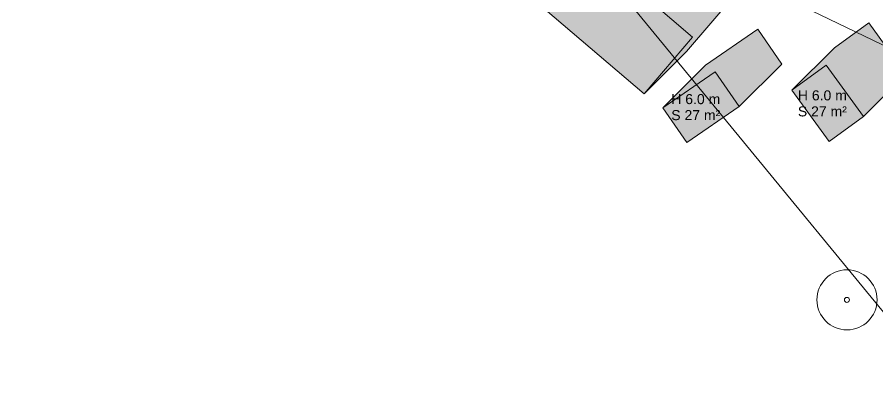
# Model space of a CAD drawing. Header units: metres. Extents: x -3 to 687, y -1 to 1371.
# Drawn here: x 141.7 to 227.6, y 120.2 to 157.5 of the extents above; entities that cross this region are included whole.
import ezdxf

# ---------------------------------------------------------------- set-up
doc = ezdxf.new("R2010")
doc.units = ezdxf.units.M
doc.header["$MEASUREMENT"] = 0
for name, color, linetype, lineweight, true_color in [('TPX_BUILDING_AREAS_TEXT', 7, 'CONTINUOUS', 0, 0x000000), ('TPX_BUILDING_HEIGHTS_TEXT', 7, 'CONTINUOUS', 0, 0x000000), ('TPX_BUILDINGS', 7, 'CONTINUOUS', 0, 0x000000), ('TPX_BUILDINGS_HATCH', 7, 'CONTINUOUS', 0, 0xf0f0f0), ('TPX_BUILDINGS_SHADOWS_HATCH', 7, 'CONTINUOUS', 0, 0x000000), ('TPX_BUILDINGS_SHADOWS_OUTLINES', 7, 'CONTINUOUS', 0, 0x000000), ('TPX_CONTOUR_LINES_5M', 7, 'CONTINUOUS', 0, 0x969696), ('TPX_VEGETATION_TREES_INDIVIDUAL', 7, 'CONTINUOUS', 0, 0x136734)]:
    doc.layers.add(name, color=color, linetype=linetype, lineweight=lineweight, true_color=true_color)
doc.styles.add('TPX_TEXTE', font='arial.ttf')

# ---------------------------------------------------------------- blocks, each defined once
blk = doc.blocks.new('TREETR003_CR030')
at = {"layer": 'TPX_VEGETATION_TREES_INDIVIDUAL'}
for radius in [3, 0.25]:
    blk.add_circle((0, 0, 0.036), radius, dxfattribs=at)

msp = doc.modelspace()

# ---------------------------------------------------------------- hatches: boundary and pattern name
at = {"layer": 'TPX_BUILDINGS_HATCH'}
for points in [[(187.576, 173.928), (182.734, 168.255), (204.279, 149.836), (209.121, 155.509), (187.576, 173.928)], [(211.375, 152.04), (206.161, 148.455), (208.55, 144.985), (213.764, 148.57), (211.375, 152.04)], [(222.448, 152.687), (219.026, 150.204), (222.748, 145.081), (226.161, 147.564), (222.448, 152.687)]]:
    msp.add_hatch(color=256, dxfattribs=at).paths.add_polyline_path(points)
at = {"layer": 'TPX_BUILDINGS_SHADOWS_HATCH'}
for points in [[(191.818, 178.17), (187.576, 173.928), (209.121, 155.509), (204.279, 149.836), (208.522, 154.079), (213.363, 159.752), (191.818, 178.17)], [(223.268, 154.447), (219.026, 150.204), (222.448, 152.687), (226.161, 147.564), (230.404, 151.806), (226.691, 156.93), (223.268, 154.447)], [(210.404, 152.697), (206.161, 148.455), (211.375, 152.04), (213.764, 148.57), (218.006, 152.813), (215.618, 156.283), (210.404, 152.697)]]:
    msp.add_hatch(color=256, dxfattribs=at).paths.add_polyline_path(points)

# ---------------------------------------------------------------- linework, layer by layer
at = {"layer": 'TPX_BUILDINGS', "elevation": 0.042}
for points in [[(187.576, 173.928), (182.734, 168.255), (204.279, 149.836), (209.121, 155.509)], [(211.375, 152.04), (206.161, 148.455), (208.55, 144.985), (213.764, 148.57)], [(222.448, 152.687), (219.026, 150.204), (222.748, 145.081), (226.161, 147.564)]]:
    msp.add_lwpolyline(points, close=True, dxfattribs=at)
at = {"layer": 'TPX_BUILDINGS_SHADOWS_OUTLINES', "elevation": 0.039}
for points in [[(191.818, 178.17), (187.576, 173.928), (209.121, 155.509), (204.279, 149.836), (208.522, 154.079), (213.363, 159.752)], [(223.268, 154.447), (219.026, 150.204), (222.448, 152.687), (226.161, 147.564), (230.404, 151.806), (226.691, 156.93)], [(210.404, 152.697), (206.161, 148.455), (211.375, 152.04), (213.764, 148.57), (218.006, 152.813), (215.618, 156.283)]]:
    msp.add_lwpolyline(points, close=True, dxfattribs=at)
at = {"layer": 'TPX_CONTOUR_LINES_5M', "elevation": 0.048}
for points in [[(170.328, 380.059), (124.415, 348.885), (124.832, 318.547), (193.614, 227.534), (196.533, 169.954), (248.942, 144.686), (301.35, 89.49), (343.793, 136.52), (348.633, 166.858), (327.555, 179.216), (309.668, 227.534), (221.782, 318.547), (196.533, 378.94), (170.328, 380.059)], [(257.982, 0), (246.138, 106.182), (196.533, 166.593), (144.124, 163.579), (91.715, 210.796), (67.256, 166.858), (77.338, 45.507), (39.307, 35.762), (13.102, 65.481), (0, 65.481)]]:
    msp.add_lwpolyline(points, dxfattribs=at)

# ---------------------------------------------------------------- block references
at = {"layer": 'TPX_VEGETATION_TREES_INDIVIDUAL'}
msp.add_blockref('TREETR003_CR030', (224.521, 129.27, 0.036), dxfattribs=at)

# ---------------------------------------------------------------- texts
at = {"layer": 'TPX_BUILDING_AREAS_TEXT', "style": 'TPX_TEXTE'}
for p in [(219.62, 147.585, 0.045), (206.988, 147.212, 0.045)]:
    msp.add_text('S 27 m²', height=1, dxfattribs=at).set_placement(p)
at = {"layer": 'TPX_BUILDING_HEIGHTS_TEXT', "style": 'TPX_TEXTE'}
for p in [(206.988, 148.812, 0.045), (219.62, 149.185, 0.045)]:
    msp.add_text('H 6.0 m', height=1, dxfattribs=at).set_placement(p)

doc.saveas('drawing.dxf')
